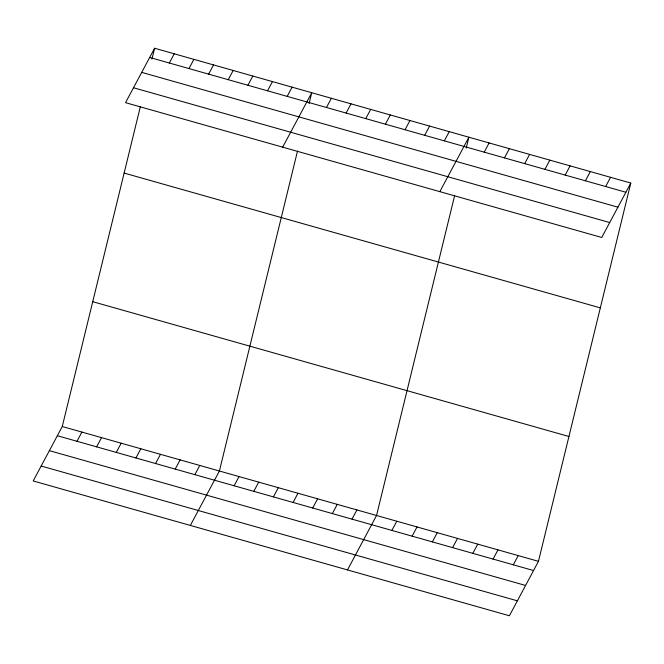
<?xml version="1.0" encoding="UTF-8"?>
<svg xmlns="http://www.w3.org/2000/svg" width="664" height="664" viewBox="0 0 664 664"><rect width="100%" height="100%" fill="white"/><g stroke="black" fill="none" stroke-linecap="round" stroke-linejoin="round"><path stroke-width="1" d="M630.8 183.048L601.733 237.48L125.537 102.671L154.604 48.24L630.8 183.048L538.462 561.329L509.396 615.76L33.2 480.952L62.267 426.52L140.336 106.697M151.94 59.137L154.604 48.24M297.48 151.184L219.411 471.008L190.344 525.44M309.084 103.625L311.748 92.728L282.681 147.159M454.624 195.664L376.554 515.496L347.488 569.919M466.236 148.113L468.892 137.216L439.834 191.647M169.328 63.014L174.242 53.801M188.974 68.575L193.888 59.362M208.612 74.136L213.534 64.923M228.258 79.697L233.172 70.484M247.904 85.258L252.818 76.045M76.991 441.286L81.904 432.081M267.542 90.819L272.464 81.606M96.629 446.847L101.55 437.642M287.188 96.38L292.102 87.167M116.275 452.408L121.197 443.203M135.921 457.969L140.834 448.764M326.472 107.493L331.394 98.289M155.559 463.53L160.48 454.325M346.118 113.054L351.032 103.85M175.205 469.091L180.118 459.886M365.756 118.615L370.678 109.411M194.851 474.652L199.764 465.447M385.402 124.176L390.316 114.972M405.048 129.737L409.962 120.533M234.135 485.774L239.048 476.569M424.686 135.298L429.608 126.094M253.781 491.335L258.694 482.13M444.332 140.859L449.246 131.655M273.419 496.896L278.341 487.691M293.065 502.457L297.978 493.252M484.214 152.156L489.127 142.943M312.711 508.018L317.624 498.813M504.449 157.883L509.371 148.67M332.349 513.579L337.271 504.374M524.693 163.61L529.606 154.405M351.995 519.14L356.908 509.935M544.928 169.337L549.85 160.132M565.172 175.072L570.086 165.859M391.876 530.428L396.79 521.223M585.407 180.799L590.321 171.594M412.112 536.163L417.033 526.95M605.643 186.526L610.565 177.321M432.355 541.89L437.269 532.677M452.591 547.617L457.504 538.413M472.826 553.344L477.748 544.14M493.07 559.08L497.983 549.867M513.305 564.807L518.227 555.602M149.682 57.453L625.886 192.261M141.714 72.376L617.918 207.185M133.505 87.748L609.701 222.556M124.127 173.072L600.331 307.88M92.736 301.688L568.932 436.497M62.267 426.52L538.462 561.329M57.345 435.725L533.549 570.534M49.377 450.649L525.573 585.457M41.168 466.028L517.364 600.837"/></g></svg>
